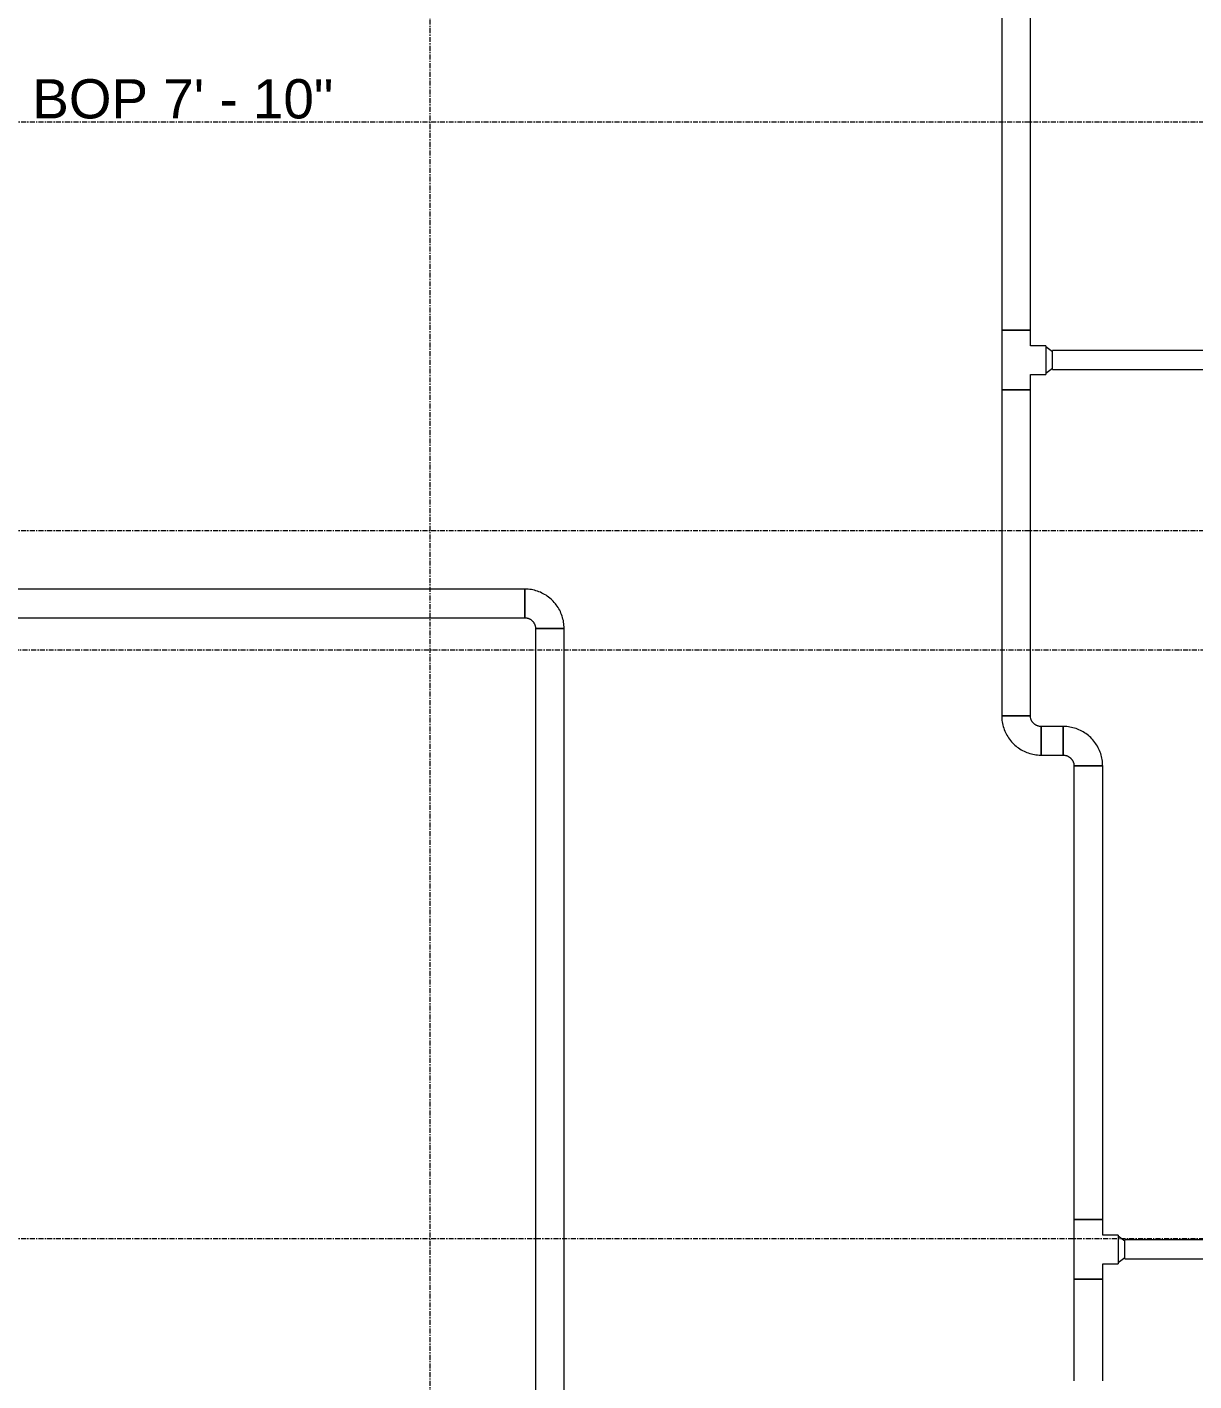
# Model space of a CAD drawing. Header units: inches. Extents: x -3679 to 241, y -496 to 1784.
# Drawn here: x -385.4 to -268.4, y 478.7 to 614.5 of the extents above; entities that cross this region are included whole.
import ezdxf

# ---------------------------------------------------------------- set-up
doc = ezdxf.new("R2010")
doc.units = ezdxf.units.IN
doc.header["$MEASUREMENT"] = 0
doc.linetypes.add('Grid Line', pattern=[0.875, 0.5, -0.125, 0.125, -0.125])
for name, color, linetype, lineweight in [('G-ANNO-DIMS', 251, 'Continuous', 9), ('P-PIPE', 1, 'Continuous', 9), ('S-GRID', 8, 'Continuous', 9)]:
    doc.layers.add(name, color=color, linetype=linetype, lineweight=lineweight)
doc.styles.add('Arial', font='arial.ttf', dxfattribs={"height": 3.934132})

# ---------------------------------------------------------------- blocks, each defined once
blk = doc.blocks.new('Elbow - Welded - Generic - Standard-1127339-SECOND LEVEL')
at = {"layer": 'P-PIPE'}
for p, q in [((-2.52, 1.25), (-2.52, 1.39)), ((-1.39, 2.52), (-1.25, 2.52)), ((-1.24, 2.52), (-1.02, 2.52)), ((-1.02, 2.52), (-0.72, 2.52)), ((-0.72, 2.52), (-0.37, 2.52)), ((-0.37, 2.52), (0.37, 2.52)), ((0.37, 2.52), (0.72, 2.52)), ((0.72, 2.52), (1.02, 2.52)), ((1.02, 2.52), (1.24, 2.52)), ((1.25, 2.52), (1.39, 2.52)), ((-2.52, 1.02), (-2.52, 1.24)), ((-2.52, 0.72), (-2.52, 1.02)), ((-2.52, 0.37), (-2.52, 0.72)), ((-2.52, -0.37), (-2.52, 0.37)), ((-2.52, -0.72), (-2.52, -0.37)), ((-2.52, -1.02), (-2.52, -0.72)), ((-2.52, -1.24), (-2.52, -1.02)), ((-2.52, -1.39), (-2.52, -1.25))]:
    blk.add_line(p, q, dxfattribs=at)
at = {"layer": 'P-PIPE', "flags": 128}
for points in [[(-2.52, -1.44), (-2.36, -1.43), (-2.2, -1.42), (-2.05, -1.41), (-1.89, -1.39), (-1.73, -1.36), (-1.58, -1.32), (-1.43, -1.28), (-1.28, -1.24), (-1.13, -1.18), (-0.98, -1.12), (-0.83, -1.06), (-0.69, -0.99), (-0.55, -0.91), (-0.42, -0.83), (-0.29, -0.75), (-0.16, -0.65), (-0.03, -0.56), (0.09, -0.45), (0.21, -0.35), (0.32, -0.24), (0.43, -0.12), (0.53, 0), (0.63, 0.12), (0.72, 0.25), (0.81, 0.38), (0.89, 0.52), (0.97, 0.65), (1.04, 0.8), (1.11, 0.94), (1.17, 1.09), (1.22, 1.23), (1.27, 1.39), (1.31, 1.54), (1.35, 1.69), (1.38, 1.85), (1.4, 2), (1.42, 2.16), (1.43, 2.32), (1.44, 2.48), (1.44, 2.52)], [(-1.44, 2.52), (-1.44, 2.48), (-1.44, 2.43), (-1.44, 2.39), (-1.45, 2.35), (-1.46, 2.3), (-1.47, 2.26), (-1.48, 2.22), (-1.49, 2.18), (-1.51, 2.14), (-1.52, 2.1), (-1.54, 2.06), (-1.56, 2.02), (-1.58, 1.98), (-1.6, 1.94), (-1.63, 1.91), (-1.65, 1.87), (-1.68, 1.84), (-1.71, 1.81), (-1.73, 1.77), (-1.77, 1.74), (-1.8, 1.71), (-1.83, 1.69), (-1.86, 1.66), (-1.9, 1.63), (-1.93, 1.61), (-1.97, 1.59), (-2.01, 1.56), (-2.05, 1.55), (-2.09, 1.53), (-2.13, 1.51), (-2.17, 1.5), (-2.21, 1.48), (-2.25, 1.47), (-2.29, 1.46), (-2.34, 1.45), (-2.38, 1.45), (-2.42, 1.44), (-2.46, 1.44), (-2.51, 1.44), (-2.52, 1.44)]]:
    blk.add_lwpolyline(points, dxfattribs=at)

msp = doc.modelspace()

# ---------------------------------------------------------------- linework, layer by layer
at = {"layer": 'P-PIPE'}
for p, q in [((-287.69, 616.75), (-287.69, 584.09)), ((-284.81, 584.09), (-284.81, 616.75)), ((-285.53, 584.09), (-287.69, 584.09)), ((-287.69, 584.09), (-287.69, 578.1)), ((-287.64, 584.09), (-287.5, 584.09)), ((-287.49, 584.09), (-287.27, 584.09)), ((-287.27, 584.09), (-286.97, 584.09)), ((-286.97, 584.09), (-286.62, 584.09)), ((-286.62, 584.09), (-285.88, 584.09)), ((-285.88, 584.09), (-285.53, 584.09)), ((-284.81, 584.09), (-285.53, 584.09)), ((-285.53, 584.09), (-285.23, 584.09)), ((-285.23, 584.09), (-285.01, 584.09)), ((-285, 584.09), (-284.86, 584.09)), ((-284.81, 582.53), (-284.81, 584.09)), ((-283.26, 582.53), (-284.81, 582.53)), ((-283.26, 582.53), (-283.26, 579.66)), ((-282.6, 581.91), (-283.26, 582.41)), ((-224.36, 582.04), (-282.6, 582.04)), ((-282.6, 580.14), (-282.6, 582.04)), ((-284.81, 578.1), (-284.81, 579.66)), ((-284.81, 579.66), (-283.26, 579.66)), ((-283.26, 579.78), (-282.6, 580.28)), ((-282.6, 580.14), (-224.36, 580.14)), ((-287.69, 578.1), (-287.69, 545.44)), ((-287.69, 578.1), (-285.53, 578.1)), ((-287.5, 578.1), (-287.64, 578.1)), ((-287.27, 578.1), (-287.49, 578.1)), ((-286.97, 578.1), (-287.27, 578.1)), ((-286.62, 578.1), (-286.97, 578.1)), ((-285.88, 578.1), (-286.62, 578.1)), ((-285.53, 578.1), (-285.88, 578.1)), ((-285.23, 578.1), (-285.53, 578.1)), ((-285.53, 578.1), (-284.81, 578.1)), ((-285.01, 578.1), (-285.23, 578.1)), ((-284.86, 578.1), (-285, 578.1)), ((-284.81, 545.44), (-284.81, 578.1)), ((-335.52, 558.13), (-394.06, 558.13)), ((-335.52, 558.13), (-335.52, 555.31)), ((-394.06, 555.26), (-335.52, 555.26)), ((-335.52, 555.31), (-335.52, 555.26)), ((-334.44, 554.18), (-334.44, 328.52)), ((-334.44, 554.18), (-334.39, 554.18)), ((-334.39, 554.18), (-331.56, 554.18)), ((-331.56, 328.52), (-331.56, 554.18)), ((-284.86, 545.44), (-287.69, 545.44)), ((-284.81, 545.44), (-284.86, 545.44)), ((-281.52, 544.35), (-283.73, 544.35)), ((-283.73, 544.31), (-283.73, 544.35)), ((-283.73, 541.48), (-283.73, 544.31)), ((-281.52, 544.35), (-281.52, 541.53)), ((-283.73, 541.48), (-281.52, 541.48)), ((-281.52, 541.53), (-281.52, 541.48)), ((-280.44, 540.4), (-280.44, 494.92)), ((-280.44, 540.4), (-280.39, 540.4)), ((-280.39, 540.4), (-277.56, 540.4)), ((-277.56, 494.92), (-277.56, 540.4)), ((-280.44, 494.92), (-280.44, 488.93)), ((-278.28, 494.92), (-280.44, 494.92)), ((-280.39, 494.92), (-280.25, 494.92)), ((-280.24, 494.92), (-280.02, 494.92)), ((-280.02, 494.92), (-279.72, 494.92)), ((-279.72, 494.92), (-279.37, 494.92)), ((-279.37, 494.92), (-278.63, 494.92)), ((-278.63, 494.92), (-278.28, 494.92)), ((-278.28, 494.92), (-277.98, 494.92)), ((-277.56, 494.92), (-278.28, 494.92)), ((-277.98, 494.92), (-277.76, 494.92)), ((-277.75, 494.92), (-277.61, 494.92)), ((-277.56, 493.36), (-277.56, 494.92)), ((-276.01, 493.36), (-277.56, 493.36)), ((-276.01, 493.36), (-276.01, 490.49)), ((-275.35, 492.74), (-276.01, 493.24)), ((-180.91, 492.88), (-275.35, 492.88)), ((-275.35, 490.98), (-275.35, 492.88)), ((-277.56, 488.93), (-277.56, 490.49)), ((-277.56, 490.49), (-276.01, 490.49)), ((-276.01, 490.61), (-275.35, 491.11)), ((-275.35, 490.98), (-180.91, 490.98)), ((-280.44, 488.93), (-280.44, 478.73)), ((-280.44, 488.93), (-278.28, 488.93)), ((-280.25, 488.93), (-280.39, 488.93)), ((-280.02, 488.93), (-280.24, 488.93)), ((-279.72, 488.93), (-280.02, 488.93)), ((-279.37, 488.93), (-279.72, 488.93)), ((-278.63, 488.93), (-279.37, 488.93)), ((-278.28, 488.93), (-278.63, 488.93)), ((-277.98, 488.93), (-278.28, 488.93)), ((-278.28, 488.93), (-277.56, 488.93)), ((-277.76, 488.93), (-277.98, 488.93)), ((-277.61, 488.93), (-277.75, 488.93)), ((-277.56, 478.73), (-277.56, 488.93))]:
    msp.add_line(p, q, dxfattribs=at)
at = {"layer": 'S-GRID', "linetype": 'Grid Line'}
for p, q in [((-345, -484.26), (-345, 1771.74)), ((-3666.39, 605), (228, 605)), ((-3666.39, 564), (228, 564)), ((228, 552), (-3666.39, 552)), ((-3666.39, 493), (228, 493))]:
    msp.add_line(p, q, dxfattribs=at)

# ---------------------------------------------------------------- block references
at = {"layer": 'P-PIPE'}
for p, rotation in [((-333, 556.7), 90), ((-286.25, 542.92), 270), ((-279, 542.92), 90)]:
    msp.add_blockref('Elbow - Welded - Generic - Standard-1127339-SECOND LEVEL', p, dxfattribs=dict(at, rotation=rotation))

# ---------------------------------------------------------------- texts
at = {"layer": 'G-ANNO-DIMS', "insert": (-384.89, 609.26), "char_height": 3.9341, "width": 35.952, "attachment_point": 1, "line_spacing_factor": 0.938532, "style": 'Arial'}
msp.add_mtext('BOP 7\' - 10"', dxfattribs=at)

doc.saveas('drawing.dxf')
